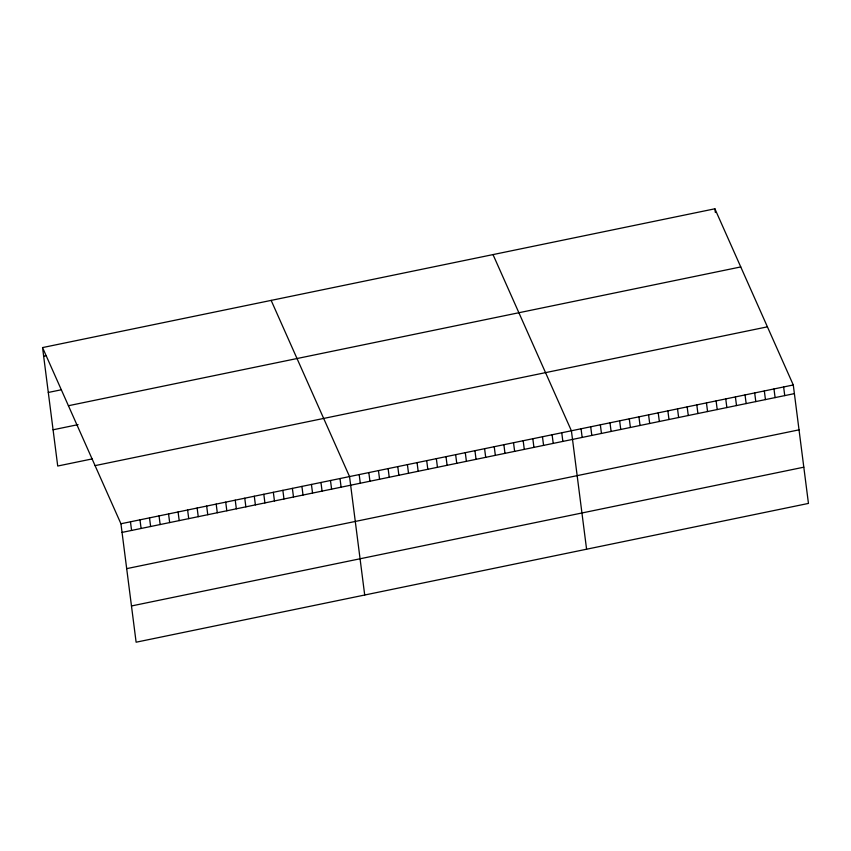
<?xml version="1.0" encoding="UTF-8"?>
<svg xmlns="http://www.w3.org/2000/svg" width="851" height="851" viewBox="0 0 851 851"><rect width="100%" height="100%" fill="white"/><g stroke="black" fill="none" stroke-linecap="round" stroke-linejoin="round"><path stroke-width="1.28" d="M42.55 347.58L714.883 208.793L793.281 384.971L808.45 503.42L136.117 642.207L120.938 523.759L42.55 347.58L57.719 466.029L92.248 458.902M43.656 356.229L46.039 355.739M48.294 392.46L61.4 389.758M68.42 405.725L740.753 266.937M53.081 429.787L78.079 424.628M95.067 465.625L767.411 326.837M120.938 523.759L793.281 384.971M122.044 532.407L794.387 393.619M126.693 568.638L799.025 429.851M131.469 605.965L803.812 467.188M493.016 254.598L571.404 430.776L586.584 549.214M271.15 300.392L349.538 476.571L364.707 595.019M783.633 386.971L784.739 395.609M773.985 388.96L775.091 397.608M764.336 390.949L765.443 399.598M754.688 392.939L755.794 401.587M745.04 394.928L746.157 403.576M714.883 208.793L715.361 212.505M735.402 396.928L736.509 405.565M725.754 398.917L726.86 407.565M716.106 400.906L717.212 409.554M706.458 402.895L707.564 411.544M696.809 404.885L697.916 413.533M687.161 406.884L688.268 415.522M677.524 408.874L678.63 417.522M667.875 410.863L668.982 419.511M658.227 412.852L659.334 421.5M648.579 414.841L649.685 423.49M638.931 416.841L640.037 425.479M629.283 418.83L630.389 427.468M619.634 420.82L620.751 429.468M609.997 422.809L611.103 431.457M600.349 424.798L601.455 433.446M590.7 426.798L591.807 435.435M581.052 428.787L582.158 437.425M561.756 432.765L562.862 441.414M552.108 434.755L553.224 443.403M542.47 436.744L543.576 445.392M532.822 438.744L533.928 447.381M523.174 440.733L524.28 449.381M513.525 442.722L514.632 451.37M503.877 444.711L504.983 453.36M494.229 446.701L495.346 455.349M484.591 448.7L485.698 457.338M474.943 450.69L476.049 459.338M465.295 452.679L466.401 461.327M455.647 454.668L456.753 463.316M445.998 456.657L447.105 465.306M436.35 458.657L437.457 467.295M426.702 460.646L427.819 469.295M417.064 462.636L418.171 471.284M407.416 464.625L408.523 473.273M397.768 466.614L398.874 475.262M388.12 468.614L389.226 477.251M378.472 470.603L379.578 479.251M368.823 472.592L369.94 481.24M359.186 474.581L360.292 483.23M340.006 478.539L341.113 487.187M330.486 480.507L331.592 489.155M320.965 482.474L322.072 491.123M311.434 484.442L312.54 493.08M301.914 486.41L303.02 495.048M292.382 488.368L293.489 497.016M282.862 490.336L283.968 498.984M273.341 492.303L274.447 500.952M263.81 494.271L264.916 502.92M254.289 496.239L255.396 504.877M244.758 498.207L245.865 506.845M235.238 500.165L236.344 508.813M225.717 502.133L226.823 510.781M216.186 504.1L217.292 512.749M206.665 506.068L207.772 514.717M197.134 508.036L198.24 516.674M187.614 509.994L188.72 518.642M178.093 511.962L179.199 520.61M168.562 513.93L169.668 522.578M159.041 515.897L160.148 524.546M149.51 517.865L150.627 526.514M139.989 519.833L141.096 528.471M130.469 521.791L131.575 530.439"/></g></svg>
